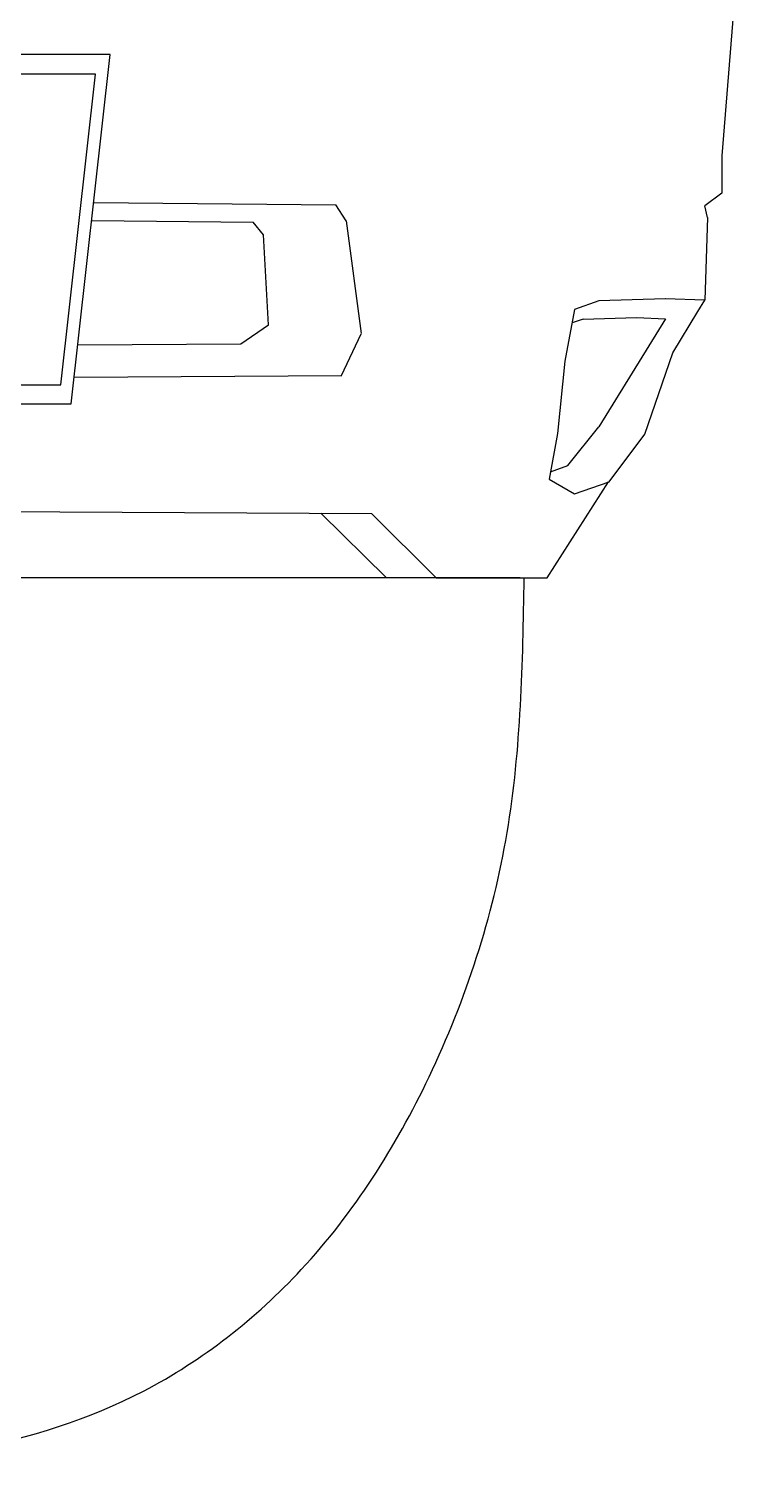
# Model space of a CAD drawing. Header units: metres. Extents: x -3392 to 1683, y -1 to 1954.
# Drawn here: x 1323 to 1682, y 0 to 731 of the extents above; entities that cross this region are included whole.
import ezdxf

# ---------------------------------------------------------------- set-up
doc = ezdxf.new("R2010")
doc.units = ezdxf.units.M
doc.layers.add('ceco.net 244', color=7, linetype='Continuous')

msp = doc.modelspace()

# ---------------------------------------------------------------- linework, layer by layer
at = {"layer": 'ceco.net 244'}
for p, q in [((1682.25, 744.38), (1675.9, 666.54)), ((1364.7, 718.06), (1152.57, 718.06)), ((1344.79, 540.27), (1364.7, 718.06)), ((1357.23, 708.02), (1159.24, 708.02)), ((1339.53, 549.99), (1357.23, 708.02)), ((1675.9, 666.54), (1675.97, 647.54)), ((1675.97, 647.54), (1667.31, 641.1)), ((1356.27, 642.78), (1479.47, 641.56)), ((1363.46, 642.71), (1363.46, 642.74)), ((1479.36, 641.6), (1479.39, 641.56)), ((1484.76, 633.49), (1479.47, 641.56)), ((1668.62, 635.17), (1667.31, 641.1)), ((1355.24, 633.52), (1437.4, 632.81)), ((1442.66, 626.38), (1437.4, 632.81)), ((1484.67, 633.47), (1492.31, 576.09)), ((1668.62, 635.17), (1667.27, 593.03)), ((1445.23, 580.54), (1442.66, 626.38)), ((1613.41, 592.77), (1600.94, 588.22)), ((1647.18, 593.7), (1613.41, 592.77)), ((1667.27, 593.03), (1647, 593.74)), ((1663.67, 587.27), (1667.27, 593.03)), ((1600.94, 588.22), (1596.02, 561.93)), ((1651.01, 566.25), (1663.67, 587.27)), ((1431.1, 570.88), (1445.23, 580.54)), ((1605.31, 583.43), (1599.69, 581.53)), ((1605.3, 583.42), (1605.31, 583.42)), ((1605.31, 583.43), (1632.45, 584.17)), ((1647.24, 583.6), (1613.32, 528.5)), ((1632.45, 584.17), (1647.26, 583.61)), ((1632.45, 584.17), (1632.49, 584.17)), ((1647.23, 583.58), (1647.26, 583.61)), ((1348.16, 570.37), (1431.1, 570.88)), ((1482.45, 554.74), (1492.3, 575.99)), ((1636.76, 524.79), (1651.01, 566.25)), ((1596.02, 561.93), (1592.29, 525.23)), ((1141.54, 549.99), (1339.53, 549.99)), ((1346.31, 553.81), (1482.56, 554.69)), ((1132.66, 540.27), (1344.79, 540.27)), ((1597.51, 508.97), (1613.32, 528.5)), ((1592.29, 525.23), (1588.05, 501.86)), ((1618.54, 500.61), (1636.76, 524.79)), ((1588.74, 505.66), (1597.51, 508.97)), ((1587.1, 451.71), (1618.29, 500.52)), ((1588.05, 501.86), (1600.96, 494.53)), ((1600.96, 494.53), (1618.54, 500.61)), ((1198.82, 486.14), (1497.71, 484.42)), ((1471.79, 484.57), (1505.23, 451.65)), ((1497.71, 484.42), (1530.46, 451.71)), ((1505.23, 451.65), (753.89, 451.65)), ((1573.24, 451.65), (1505.23, 451.65)), ((1530.46, 451.71), (1587.1, 451.71)), ((1540.89, 451.71), (1540.88, 451.65)), ((1573.24, 451.65), (1575.36, 451.65))]:
    msp.add_line(p, q, dxfattribs=at)
msp.add_open_spline([(802.9, 451.65), (804.04, 434.41), (806.66, 394.61), (808.01, 310.13), (851.04, 175.96), (978.9, 21.58), (1190.61, -9.63), (1360.67, 13.51), (1470.51, 99.56), (1533.44, 199.3), (1573.05, 320.95), (1574.59, 408.15), (1575.36, 451.65)], degree=3, knots=[0, 0, 0, 0, 51.869915, 119.704596, 252.434174, 469.246882, 676.973639, 865.638893, 966.961613, 1084.593483, 1215.135381, 1345.085569, 1345.085569, 1345.085569, 1345.085569], dxfattribs=at)

doc.saveas('drawing.dxf')
